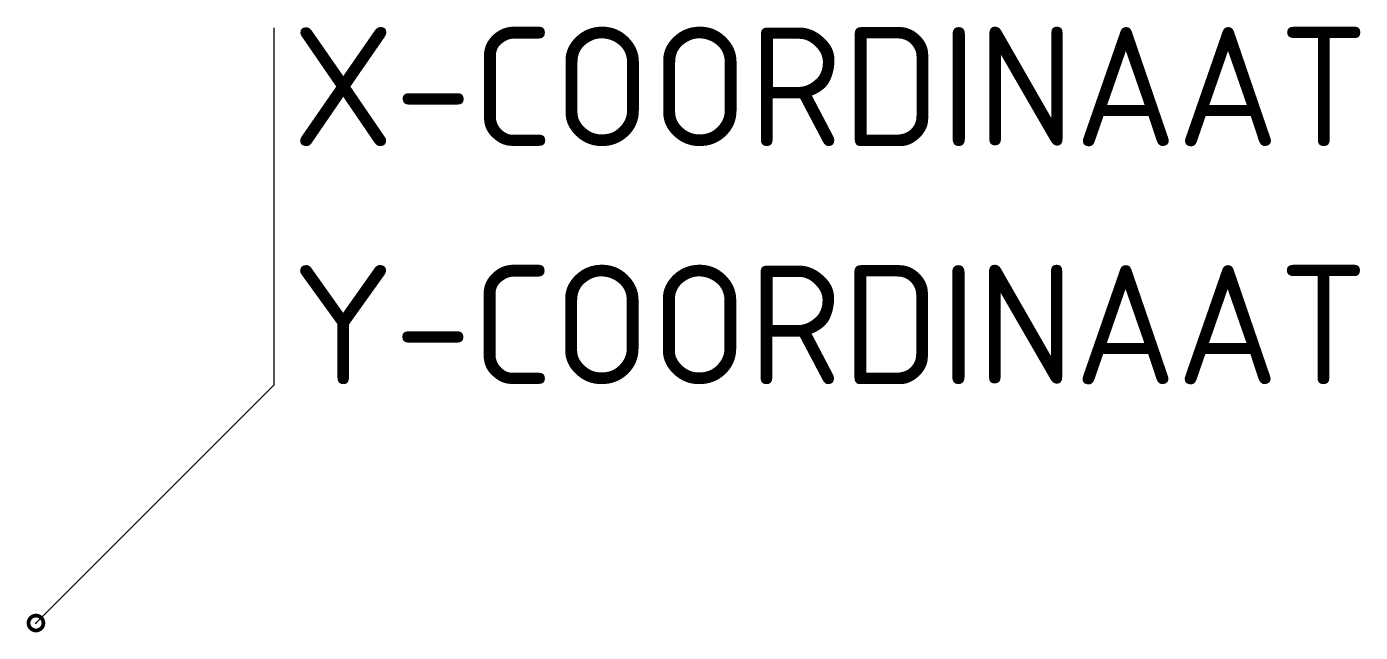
# Model space of a CAD drawing. Extents: x -0.2 to 27.8, y -0.2 to 12.5.
import ezdxf

# ---------------------------------------------------------------- set-up
doc = ezdxf.new("R2010")
doc.units = 0
doc.header["$LTSCALE"] = 0.2
doc.styles.add('NLCS-ISO', font='NLCS-ISO.ttf')

msp = doc.modelspace()

# ---------------------------------------------------------------- linework, layer by layer
at = {"flags": 128}
msp.add_lwpolyline([(5, 4.999), (5, 12.502)], dxfattribs=at)
msp.add_lwpolyline([(0, 0), (5, 5)])
at = {"color": 0, "linetype": 'ByBlock', "lineweight": -2, "const_width": 0.312}
msp.add_lwpolyline([(0.028, 0.028, 1), (-0.028, -0.028, 1)], format="xyb", close=True, dxfattribs=at)
msp.add_point((0, 0))

# ---------------------------------------------------------------- texts
at = {"style": 'NLCS-ISO'}
for tag, p, s in [('X-COORDINAAT', (5.377, 10.017), 'X = 0.000'), ('Y-COORDINAAT', (5.377, 5.017), 'Y = 0.000')]:
    msp.add_attdef(tag, p, s, height=2.5, dxfattribs=at)

doc.saveas('drawing.dxf')
